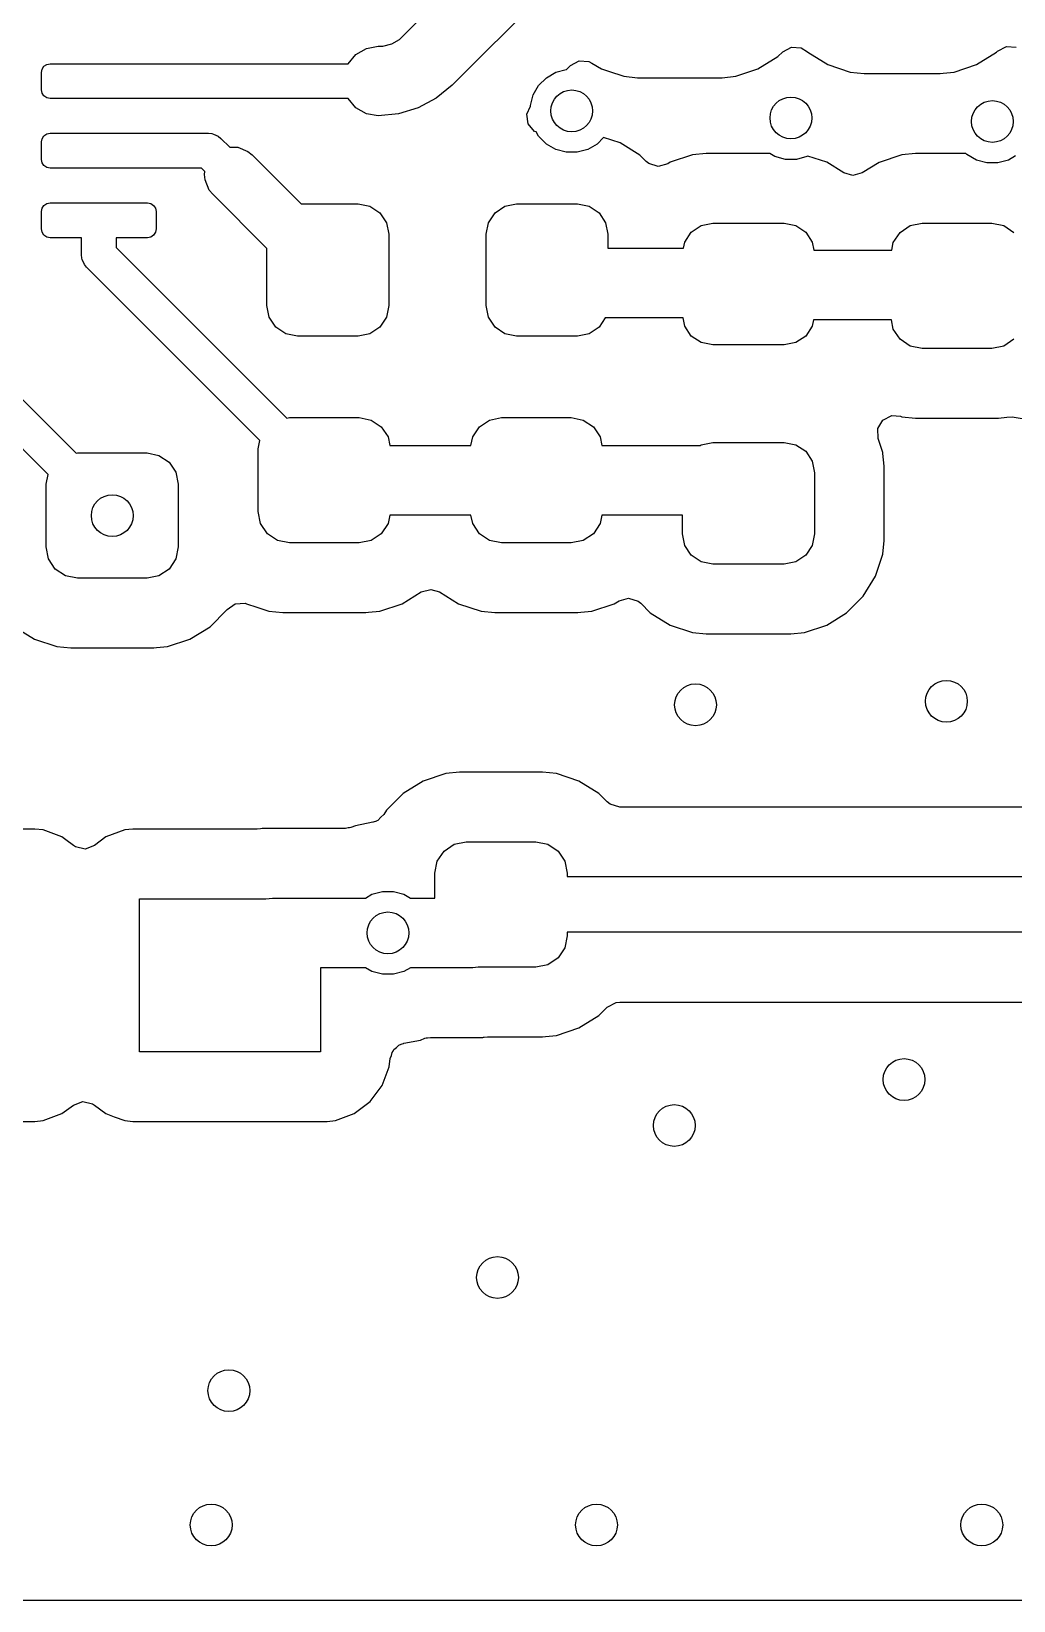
# Model space of a CAD drawing. Extents: x 5.33 to 7.46, y -5.07 to -3.93.
# Drawn here: x 5.9571 to 6.235, y -5.0714 to -4.6275 of the extents above; entities that cross this region are included whole.
import ezdxf

# ---------------------------------------------------------------- set-up
doc = ezdxf.new("R2010")
doc.units = 0
doc.header["$MEASUREMENT"] = 0
doc.layers.add('BLACK', color=7, linetype='CONTINUOUS')

msp = doc.modelspace()

# ---------------------------------------------------------------- linework, layer by layer
at = {"layer": 'BLACK', "linetype": 'CONTINUOUS'}
for p, q in [((6.06223, -4.62885), (6.1005, -4.59058)), ((6.1144, -4.60452), (6.07615, -4.64277)), ((6.06131, -4.62977), (6.06223, -4.62885)), ((6.04675, -4.63665), (6.04894, -4.63403)), ((6.04894, -4.63403), (6.05191, -4.63233)), ((6.05191, -4.63233), (6.05527, -4.63173)), ((6.05527, -4.63173), (6.05527, -4.63173)), ((6.05527, -4.63173), (6.05657, -4.63173)), ((6.05657, -4.63173), (6.05907, -4.63106)), ((6.05907, -4.63106), (6.06131, -4.62977)), ((6.16832, -4.63466), (6.16968, -4.6333)), ((6.16968, -4.6333), (6.17213, -4.63196)), ((6.17213, -4.63196), (6.17492, -4.63216)), ((6.17492, -4.63216), (6.17669, -4.6333)), ((6.17669, -4.6333), (6.17679, -4.6334)), ((6.17679, -4.6334), (6.17679, -4.6334)), ((6.17679, -4.6334), (6.17679, -4.6334)), ((6.17679, -4.6334), (6.18248, -4.63691)), ((6.2245, -4.63691), (6.23018, -4.6334)), ((6.23018, -4.6334), (6.23049, -4.63309)), ((6.23049, -4.63309), (6.23295, -4.63175)), ((6.23295, -4.63175), (6.23573, -4.63195)), ((5.95996, -4.63911), (5.96015, -4.63817)), ((5.96015, -4.63817), (5.96068, -4.63737)), ((5.96068, -4.63737), (5.96148, -4.63684)), ((5.96148, -4.63684), (5.96242, -4.63665)), ((5.96242, -4.63665), (5.98998, -4.63665)), ((5.98998, -4.63665), (6.04675, -4.63665)), ((6.04675, -4.63665), (6.04675, -4.63665)), ((6.10548, -4.63909), (6.10846, -4.63829)), ((6.10846, -4.63829), (6.1085, -4.63829)), ((6.1085, -4.63829), (6.1096, -4.63718)), ((6.1096, -4.63718), (6.11206, -4.63584)), ((6.11206, -4.63584), (6.11485, -4.63604)), ((6.11485, -4.63604), (6.11572, -4.63647)), ((6.11572, -4.63647), (6.11841, -4.63813)), ((6.11841, -4.63813), (6.1204, -4.63879)), ((6.1564, -4.64021), (6.16269, -4.63813)), ((6.16269, -4.63813), (6.16832, -4.63466)), ((6.18248, -4.63691), (6.18881, -4.63901)), ((6.21816, -4.63901), (6.2245, -4.63691)), ((5.95996, -4.64404), (5.95996, -4.63911)), ((6.07615, -4.64277), (6.07168, -4.64644)), ((6.07615, -4.64277), (6.07615, -4.64277)), ((6.07615, -4.64277), (6.07615, -4.64277)), ((6.09909, -4.64548), (6.10063, -4.64281)), ((6.10063, -4.64281), (6.10281, -4.64063)), ((6.10281, -4.64063), (6.10548, -4.63909)), ((6.1204, -4.63879), (6.1247, -4.64021)), ((6.1247, -4.64021), (6.1247, -4.64021)), ((6.1247, -4.64021), (6.1247, -4.64021)), ((6.1247, -4.64021), (6.12858, -4.64061)), ((6.12858, -4.64061), (6.12858, -4.64061)), ((6.12858, -4.64061), (6.12858, -4.64061)), ((6.12858, -4.64061), (6.15253, -4.64061)), ((6.15253, -4.64061), (6.1564, -4.64021)), ((6.15253, -4.64061), (6.15253, -4.64061)), ((6.18881, -4.63901), (6.19273, -4.63941)), ((6.19273, -4.63941), (6.21425, -4.63941)), ((6.21425, -4.63941), (6.21503, -4.63933)), ((6.21425, -4.63941), (6.21425, -4.63941)), ((6.21503, -4.63933), (6.21816, -4.63901)), ((5.96015, -4.64498), (5.95996, -4.64404)), ((5.96068, -4.64578), (5.96015, -4.64498)), ((5.96148, -4.64631), (5.96068, -4.64578)), ((5.96242, -4.6465), (5.96148, -4.64631)), ((5.9762, -4.6465), (5.96242, -4.6465)), ((6.04675, -4.6465), (5.9762, -4.6465)), ((6.04894, -4.64911), (6.04675, -4.6465)), ((6.07168, -4.64644), (6.06657, -4.64917)), ((6.09829, -4.64846), (6.09909, -4.64548)), ((6.0519, -4.65082), (6.04894, -4.64911)), ((6.05527, -4.65142), (6.0519, -4.65082)), ((6.06103, -4.65085), (6.05527, -4.65142)), ((6.05527, -4.65142), (6.05527, -4.65142)), ((6.06657, -4.64917), (6.06103, -4.65085)), ((6.09726, -4.65093), (6.09829, -4.64867)), ((6.09766, -4.65369), (6.09726, -4.65093)), ((6.09829, -4.64867), (6.09829, -4.64846)), ((5.96148, -4.65653), (5.96242, -4.65634)), ((5.96242, -4.65634), (5.98998, -4.65634)), ((5.98998, -4.65634), (6.00726, -4.65634)), ((6.00726, -4.65634), (6.00822, -4.65643)), ((6.09949, -4.65581), (6.09766, -4.65369)), ((6.0999, -4.65593), (6.09949, -4.65581)), ((6.10063, -4.65719), (6.0999, -4.65593)), ((5.95996, -4.6588), (5.96015, -4.65786)), ((5.95996, -4.66372), (5.95996, -4.6588)), ((5.96015, -4.65786), (5.96068, -4.65706)), ((5.96068, -4.65706), (5.96148, -4.65653)), ((6.00822, -4.65643), (6.00822, -4.65643)), ((6.00822, -4.65643), (6.00861, -4.65659)), ((6.00861, -4.65659), (6.00999, -4.65717)), ((6.00999, -4.65717), (6.00999, -4.65717)), ((6.00999, -4.65717), (6.01074, -4.65778)), ((6.01074, -4.65778), (6.01324, -4.66028)), ((6.01324, -4.66028), (6.01554, -4.66028)), ((6.01554, -4.66028), (6.01837, -4.66145)), ((6.10281, -4.65937), (6.10063, -4.65719)), ((6.10548, -4.66091), (6.10281, -4.65937)), ((6.11719, -4.65937), (6.11452, -4.66091)), ((6.11902, -4.65754), (6.11719, -4.65937)), ((6.12366, -4.65907), (6.11902, -4.65754)), ((6.1293, -4.66255), (6.12366, -4.65907)), ((6.12366, -4.65907), (6.12366, -4.65907)), ((6.12366, -4.65907), (6.12366, -4.65907)), ((5.96015, -4.66466), (5.95996, -4.66372)), ((5.96068, -4.66546), (5.96015, -4.66466)), ((6.01837, -4.66145), (6.0184, -4.66147)), ((6.0184, -4.66147), (6.01957, -4.66244)), ((6.01957, -4.66244), (6.03343, -4.6763)), ((6.10846, -4.66171), (6.10548, -4.66091)), ((6.11154, -4.66171), (6.10846, -4.66171)), ((6.11452, -4.66091), (6.11154, -4.66171)), ((6.13103, -4.66428), (6.1293, -4.66255)), ((6.13178, -4.66489), (6.13103, -4.66428)), ((6.13444, -4.66573), (6.13178, -4.66489)), ((6.13714, -4.66499), (6.13444, -4.66573)), ((6.13786, -4.66455), (6.13714, -4.66499)), ((6.14415, -4.66246), (6.13786, -4.66455)), ((6.13786, -4.66455), (6.13786, -4.66455)), ((6.14802, -4.66207), (6.14415, -4.66246)), ((6.14415, -4.66246), (6.14415, -4.66246)), ((6.16602, -4.66207), (6.14802, -4.66207)), ((6.14802, -4.66207), (6.14802, -4.66207)), ((6.16748, -4.66291), (6.16602, -4.66207)), ((6.17046, -4.66371), (6.16748, -4.66291)), ((6.17354, -4.66371), (6.17046, -4.66371)), ((6.17652, -4.66291), (6.17354, -4.66371)), ((6.17677, -4.66277), (6.17652, -4.66291)), ((6.18214, -4.66455), (6.17677, -4.66277)), ((6.18698, -4.66753), (6.18214, -4.66455)), ((6.18214, -4.66455), (6.18214, -4.66455)), ((6.18214, -4.66455), (6.18214, -4.66455)), ((6.197, -4.66457), (6.19219, -4.66753)), ((6.20334, -4.66247), (6.197, -4.66457)), ((6.20725, -4.66207), (6.20334, -4.66247)), ((6.22151, -4.66207), (6.20725, -4.66207)), ((6.22181, -4.66237), (6.22151, -4.66207)), ((6.22448, -4.66391), (6.22181, -4.66237)), ((6.22746, -4.66471), (6.22448, -4.66391)), ((6.23054, -4.66471), (6.22746, -4.66471)), ((6.23352, -4.66391), (6.23054, -4.66471)), ((6.23553, -4.66275), (6.23352, -4.66391)), ((5.96148, -4.66599), (5.96068, -4.66546)), ((5.96242, -4.66618), (5.96148, -4.66599)), ((5.9762, -4.66618), (5.96242, -4.66618)), ((6.00522, -4.66618), (5.9762, -4.66618)), ((6.00621, -4.66717), (6.00522, -4.66618)), ((6.00613, -4.668), (6.00621, -4.66717)), ((6.00628, -4.66954), (6.00613, -4.668)), ((6.00613, -4.668), (6.00613, -4.668)), ((6.00745, -4.67238), (6.00628, -4.66954)), ((6.1895, -4.66827), (6.18698, -4.66753)), ((6.19219, -4.66753), (6.1895, -4.66827)), ((6.00843, -4.67357), (6.00745, -4.67238)), ((6.02377, -4.68891), (6.00843, -4.67357)), ((5.95996, -4.67848), (5.96015, -4.67754)), ((5.95996, -4.68341), (5.95996, -4.67848)), ((5.96015, -4.67754), (5.96068, -4.67674)), ((5.96068, -4.67674), (5.96148, -4.67621)), ((5.96148, -4.67621), (5.96242, -4.67602)), ((5.96242, -4.67602), (5.98998, -4.67602)), ((5.98998, -4.67602), (5.99092, -4.67621)), ((5.99092, -4.67621), (5.99172, -4.67674)), ((5.99172, -4.67674), (5.99225, -4.67754)), ((5.99225, -4.67754), (5.99244, -4.67848)), ((5.99244, -4.67848), (5.99244, -4.68341)), ((6.03343, -4.6763), (6.04961, -4.6763)), ((6.04961, -4.6763), (6.0529, -4.67695)), ((6.0529, -4.67695), (6.0557, -4.67882)), ((6.0883, -4.67882), (6.0911, -4.67695)), ((6.0911, -4.67695), (6.09439, -4.6763)), ((6.09439, -4.6763), (6.11162, -4.6763)), ((6.11162, -4.6763), (6.11491, -4.67695)), ((6.11491, -4.67695), (6.11771, -4.67882)), ((6.0557, -4.67882), (6.05756, -4.68162)), ((6.05756, -4.68162), (6.05822, -4.68491)), ((6.08578, -4.68491), (6.08644, -4.68162)), ((6.08644, -4.68162), (6.0883, -4.67882)), ((6.11771, -4.67882), (6.11957, -4.68162)), ((6.11957, -4.68162), (6.12023, -4.68491)), ((6.14382, -4.68429), (6.14662, -4.68243)), ((6.14662, -4.68243), (6.14991, -4.68177)), ((6.14991, -4.68177), (6.17009, -4.68177)), ((6.17009, -4.68177), (6.17338, -4.68243)), ((6.17338, -4.68243), (6.17618, -4.68429)), ((6.20289, -4.68437), (6.20577, -4.68245)), ((6.20577, -4.68245), (6.20916, -4.68177)), ((6.20916, -4.68177), (6.22884, -4.68177)), ((6.22884, -4.68177), (6.23223, -4.68245)), ((6.23223, -4.68245), (6.23511, -4.68437)), ((5.96015, -4.68435), (5.95996, -4.68341)), ((5.96068, -4.68515), (5.96015, -4.68435)), ((5.96148, -4.68568), (5.96068, -4.68515)), ((5.96242, -4.68587), (5.96148, -4.68568)), ((5.97128, -4.68587), (5.96242, -4.68587)), ((5.97128, -4.69069), (5.97128, -4.68587)), ((5.98998, -4.68587), (5.98112, -4.68587)), ((5.98112, -4.68587), (5.98112, -4.68865)), ((5.99092, -4.68568), (5.98998, -4.68587)), ((5.99172, -4.68515), (5.99092, -4.68568)), ((5.99225, -4.68435), (5.99172, -4.68515)), ((5.99244, -4.68341), (5.99225, -4.68435)), ((6.05822, -4.68491), (6.05822, -4.70509)), ((6.08578, -4.70509), (6.08578, -4.68491)), ((6.12023, -4.68491), (6.12023, -4.68882)), ((6.14161, -4.68882), (6.14195, -4.68709)), ((6.14195, -4.68709), (6.14382, -4.68429)), ((6.17618, -4.68429), (6.17805, -4.68709)), ((6.17805, -4.68709), (6.17851, -4.68941)), ((6.20054, -4.68941), (6.20097, -4.68724)), ((6.20097, -4.68724), (6.20289, -4.68437)), ((5.97137, -4.69165), (5.97128, -4.69069)), ((5.97153, -4.69203), (5.97137, -4.69165)), ((5.97137, -4.69165), (5.97137, -4.69165)), ((5.98112, -4.68865), (6.02648, -4.73401)), ((6.02377, -4.70509), (6.02377, -4.68891)), ((6.12023, -4.68882), (6.14161, -4.68882)), ((6.17851, -4.68941), (6.20054, -4.68941)), ((5.97211, -4.69342), (5.97153, -4.69203)), ((5.97272, -4.69417), (5.97211, -4.69342)), ((5.97211, -4.69342), (5.97211, -4.69342)), ((6.01952, -4.74097), (5.97272, -4.69417)), ((6.02443, -4.70838), (6.02377, -4.70509)), ((6.05822, -4.70509), (6.05756, -4.70838)), ((6.08644, -4.70838), (6.08578, -4.70509)), ((6.02629, -4.71118), (6.02443, -4.70838)), ((6.05756, -4.70838), (6.0557, -4.71118)), ((6.0883, -4.71118), (6.08644, -4.70838)), ((6.11949, -4.7085), (6.11771, -4.71118)), ((6.14148, -4.7085), (6.11949, -4.7085)), ((6.14195, -4.7109), (6.14148, -4.7085)), ((6.17841, -4.70909), (6.17805, -4.7109)), ((6.20045, -4.70909), (6.17841, -4.70909)), ((6.20097, -4.71174), (6.20045, -4.70909)), ((6.02909, -4.71305), (6.02629, -4.71118)), ((6.03238, -4.7137), (6.02909, -4.71305)), ((6.04961, -4.7137), (6.03238, -4.7137)), ((6.0529, -4.71305), (6.04961, -4.7137)), ((6.0557, -4.71118), (6.0529, -4.71305)), ((6.0911, -4.71305), (6.0883, -4.71118)), ((6.09439, -4.7137), (6.0911, -4.71305)), ((6.11162, -4.7137), (6.09439, -4.7137)), ((6.11491, -4.71305), (6.11162, -4.7137)), ((6.11771, -4.71118), (6.11491, -4.71305)), ((6.14382, -4.7137), (6.14195, -4.7109)), ((6.14662, -4.71556), (6.14382, -4.7137)), ((6.17618, -4.7137), (6.17338, -4.71556)), ((6.17805, -4.7109), (6.17618, -4.7137)), ((6.20289, -4.71461), (6.20097, -4.71174)), ((6.14991, -4.71622), (6.14662, -4.71556)), ((6.17009, -4.71622), (6.14991, -4.71622)), ((6.17338, -4.71556), (6.17009, -4.71622)), ((6.20577, -4.71653), (6.20289, -4.71461)), ((6.20916, -4.7172), (6.20577, -4.71653)), ((6.22884, -4.7172), (6.20916, -4.7172)), ((6.23223, -4.71653), (6.22884, -4.7172)), ((6.23511, -4.71461), (6.23223, -4.71653)), ((5.95406, -4.7311), (5.9698, -4.74684)), ((6.02648, -4.73401), (6.02939, -4.73692)), ((6.19803, -4.73746), (6.20053, -4.73621)), ((6.20053, -4.73621), (6.20296, -4.73638)), ((5.96186, -4.75282), (5.94565, -4.73661)), ((6.02939, -4.73692), (6.03016, -4.73677)), ((6.03016, -4.73677), (6.04984, -4.73677)), ((6.04984, -4.73677), (6.05323, -4.73745)), ((6.05323, -4.73745), (6.05611, -4.73937)), ((6.05611, -4.73937), (6.05803, -4.74224)), ((6.08197, -4.74224), (6.08389, -4.73937)), ((6.08389, -4.73937), (6.08677, -4.73745)), ((6.08677, -4.73745), (6.09016, -4.73677)), ((6.09016, -4.73677), (6.10984, -4.73677)), ((6.10984, -4.73677), (6.11323, -4.73745)), ((6.11323, -4.73745), (6.11611, -4.73937)), ((6.11611, -4.73937), (6.11803, -4.74224)), ((6.1966, -4.73986), (6.19803, -4.73746)), ((6.19669, -4.74265), (6.1966, -4.73986)), ((6.20296, -4.73638), (6.20334, -4.73651)), ((6.20334, -4.73651), (6.20725, -4.73691)), ((6.20725, -4.73691), (6.23075, -4.73691)), ((6.23075, -4.73691), (6.23313, -4.73667)), ((6.23075, -4.73691), (6.23075, -4.73691)), ((6.23313, -4.73667), (6.23463, -4.73651)), ((6.23463, -4.73651), (6.23738, -4.73702)), ((6.02178, -4.74323), (6.01952, -4.74097)), ((6.0213, -4.74563), (6.02178, -4.74323)), ((6.05803, -4.74224), (6.05851, -4.74465)), ((6.05851, -4.74465), (6.08149, -4.74465)), ((6.08149, -4.74465), (6.08197, -4.74224)), ((6.11803, -4.74224), (6.1185, -4.74465)), ((6.1185, -4.74465), (6.1463, -4.74465)), ((6.1463, -4.74465), (6.14662, -4.74444)), ((6.14662, -4.74444), (6.14991, -4.74378)), ((6.14991, -4.74378), (6.17009, -4.74378)), ((6.17009, -4.74378), (6.17338, -4.74444)), ((6.17338, -4.74444), (6.17618, -4.7463)), ((6.19801, -4.74663), (6.19669, -4.74265)), ((5.9698, -4.74684), (5.97016, -4.74677)), ((5.97016, -4.74677), (5.98984, -4.74677)), ((5.98984, -4.74677), (5.99323, -4.74745)), ((5.99323, -4.74745), (5.99611, -4.74937)), ((5.99611, -4.74937), (5.99803, -4.75224)), ((6.0213, -4.76335), (6.0213, -4.74563)), ((6.17618, -4.7463), (6.17805, -4.7491)), ((6.17805, -4.7491), (6.1787, -4.75239)), ((6.19804, -4.74696), (6.19801, -4.74663)), ((6.19841, -4.7505), (6.19804, -4.74696)), ((5.9613, -4.75563), (5.96186, -4.75282)), ((5.99803, -4.75224), (5.9987, -4.75563)), ((6.1787, -4.75239), (6.1787, -4.76962)), ((6.19841, -4.7715), (6.19841, -4.7505)), ((5.9613, -4.77335), (5.9613, -4.75563)), ((5.9987, -4.75563), (5.9987, -4.77335)), ((6.02197, -4.76674), (6.0213, -4.76335)), ((6.02389, -4.76961), (6.02197, -4.76674)), ((6.05803, -4.76674), (6.05611, -4.76961)), ((6.05851, -4.76433), (6.05803, -4.76674)), ((6.08149, -4.76433), (6.05851, -4.76433)), ((6.08197, -4.76674), (6.08149, -4.76433)), ((6.08389, -4.76961), (6.08197, -4.76674)), ((6.11803, -4.76674), (6.11611, -4.76961)), ((6.1185, -4.76433), (6.11803, -4.76674)), ((6.1413, -4.76433), (6.1185, -4.76433)), ((6.1413, -4.76962), (6.1413, -4.76433)), ((6.02677, -4.77153), (6.02389, -4.76961)), ((6.03016, -4.7722), (6.02677, -4.77153)), ((6.05323, -4.77153), (6.04984, -4.7722)), ((6.05611, -4.76961), (6.05323, -4.77153)), ((6.08677, -4.77153), (6.08389, -4.76961)), ((6.09016, -4.7722), (6.08677, -4.77153)), ((6.11323, -4.77153), (6.10984, -4.7722)), ((6.11611, -4.76961), (6.11323, -4.77153)), ((6.14195, -4.77291), (6.1413, -4.76962)), ((6.1787, -4.76962), (6.17805, -4.77291)), ((6.19801, -4.77538), (6.19841, -4.7715)), ((6.19841, -4.7715), (6.19841, -4.7715)), ((5.96197, -4.77674), (5.9613, -4.77335)), ((5.9987, -4.77335), (5.99803, -4.77674)), ((6.04984, -4.7722), (6.03016, -4.7722)), ((6.10984, -4.7722), (6.09016, -4.7722)), ((6.14382, -4.77571), (6.14195, -4.77291)), ((6.14662, -4.77757), (6.14382, -4.77571)), ((6.17618, -4.77571), (6.17338, -4.77757)), ((6.17805, -4.77291), (6.17618, -4.77571)), ((6.19593, -4.78166), (6.19801, -4.77538)), ((5.96389, -4.77961), (5.96197, -4.77674)), ((5.96677, -4.78153), (5.96389, -4.77961)), ((5.99611, -4.77961), (5.99323, -4.78153)), ((5.99803, -4.77674), (5.99611, -4.77961)), ((6.14991, -4.77823), (6.14662, -4.77757)), ((6.17009, -4.77823), (6.14991, -4.77823)), ((6.17338, -4.77757), (6.17009, -4.77823)), ((5.97016, -4.7822), (5.96677, -4.78153)), ((5.98984, -4.7822), (5.97016, -4.7822)), ((5.99323, -4.78153), (5.98984, -4.7822)), ((6.19245, -4.7873), (6.19593, -4.78166)), ((6.01252, -4.79103), (6.0148, -4.78942)), ((6.0148, -4.78942), (6.01759, -4.78929)), ((6.01759, -4.78929), (6.01797, -4.7894)), ((6.01797, -4.7894), (6.018, -4.78941)), ((6.018, -4.78941), (6.018, -4.78941)), ((6.018, -4.78941), (6.02092, -4.79038)), ((6.05566, -4.79151), (6.062, -4.78941)), ((6.062, -4.78941), (6.0674, -4.78608)), ((6.0674, -4.78608), (6.07009, -4.78534)), ((6.07009, -4.78534), (6.0726, -4.78608)), ((6.0726, -4.78608), (6.078, -4.78941)), ((6.078, -4.78941), (6.08434, -4.79151)), ((6.11566, -4.79151), (6.122, -4.78941)), ((6.122, -4.78941), (6.1234, -4.78855)), ((6.1234, -4.78855), (6.12609, -4.78781)), ((6.12609, -4.78781), (6.12876, -4.78864)), ((6.12876, -4.78864), (6.12951, -4.78926)), ((6.12951, -4.78926), (6.13223, -4.79198)), ((6.18777, -4.79198), (6.19245, -4.7873)), ((6.00768, -4.7959), (6.0124, -4.79118)), ((6.0124, -4.79118), (6.01252, -4.79103)), ((6.0124, -4.79118), (6.0124, -4.79118)), ((6.02092, -4.79038), (6.02434, -4.79151)), ((6.02434, -4.79151), (6.02434, -4.79151)), ((6.02434, -4.79151), (6.02434, -4.79151)), ((6.02434, -4.79151), (6.02825, -4.79191)), ((6.02825, -4.79191), (6.05175, -4.79191)), ((6.05175, -4.79191), (6.05253, -4.79183)), ((6.05175, -4.79191), (6.05175, -4.79191)), ((6.05253, -4.79183), (6.05566, -4.79151)), ((6.08434, -4.79151), (6.08825, -4.79191)), ((6.08825, -4.79191), (6.11175, -4.79191)), ((6.11175, -4.79191), (6.11253, -4.79183)), ((6.11175, -4.79191), (6.11175, -4.79191)), ((6.11253, -4.79183), (6.11566, -4.79151)), ((6.13223, -4.79198), (6.13223, -4.79198)), ((6.13223, -4.79198), (6.13223, -4.79198)), ((6.13223, -4.79198), (6.13786, -4.79545)), ((6.18214, -4.79545), (6.18777, -4.79198)), ((5.95232, -4.7959), (5.958, -4.79941)), ((6.002, -4.79941), (6.00768, -4.7959)), ((6.13786, -4.79545), (6.13786, -4.79545)), ((6.13786, -4.79545), (6.13786, -4.79545)), ((6.13786, -4.79545), (6.14415, -4.79754)), ((6.14415, -4.79754), (6.14415, -4.79754)), ((6.14415, -4.79754), (6.14415, -4.79754)), ((6.14415, -4.79754), (6.14802, -4.79793)), ((6.14802, -4.79793), (6.14802, -4.79793)), ((6.14802, -4.79793), (6.14802, -4.79793)), ((6.14802, -4.79793), (6.17198, -4.79793)), ((6.17198, -4.79793), (6.17585, -4.79754)), ((6.17198, -4.79793), (6.17198, -4.79793)), ((6.17585, -4.79754), (6.18214, -4.79545)), ((5.958, -4.79941), (5.96434, -4.80151)), ((5.96434, -4.80151), (5.96825, -4.80191)), ((5.96825, -4.80191), (5.99175, -4.80191)), ((5.99175, -4.80191), (5.99253, -4.80183)), ((5.99175, -4.80191), (5.99175, -4.80191)), ((5.99253, -4.80183), (5.99566, -4.80151)), ((5.99566, -4.80151), (6.002, -4.79941)), ((6.07434, -4.83747), (6.068, -4.83957)), ((6.07825, -4.83707), (6.07434, -4.83747)), ((6.10175, -4.83707), (6.07825, -4.83707)), ((6.10566, -4.83747), (6.10175, -4.83707)), ((6.112, -4.83957), (6.10566, -4.83747)), ((6.10566, -4.83747), (6.10566, -4.83747)), ((6.10566, -4.83747), (6.10566, -4.83747)), ((6.068, -4.83957), (6.06232, -4.84307)), ((6.11768, -4.84307), (6.112, -4.83957)), ((6.06232, -4.84307), (6.0576, -4.84779)), ((6.06232, -4.84307), (6.06232, -4.84307)), ((6.12006, -4.84546), (6.11768, -4.84307)), ((6.12089, -4.84612), (6.12006, -4.84546)), ((6.12357, -4.84691), (6.12089, -4.84612)), ((6.66803, -4.84691), (6.12357, -4.84691)), ((6.0537, -4.85124), (6.04881, -4.85222)), ((6.05381, -4.85122), (6.0537, -4.85124)), ((6.05478, -4.85087), (6.05381, -4.85122)), ((6.05487, -4.85078), (6.05478, -4.85087)), ((6.05512, -4.85069), (6.05487, -4.85078)), ((6.05595, -4.84981), (6.05512, -4.85069)), ((6.05686, -4.849), (6.05595, -4.84981)), ((6.0576, -4.84779), (6.05686, -4.849)), ((6.0576, -4.84779), (6.0576, -4.84779)), ((5.95814, -4.85316), (5.90319, -4.85316)), ((5.96048, -4.85341), (5.95814, -4.85316)), ((5.96579, -4.85539), (5.96048, -4.85341)), ((5.96048, -4.85341), (5.96048, -4.85341)), ((5.96686, -4.8562), (5.96579, -4.85539)), ((5.96579, -4.85539), (5.96579, -4.85539)), ((5.96579, -4.85539), (5.96579, -4.85539)), ((5.97821, -4.85539), (5.97497, -4.85782)), ((5.98352, -4.85341), (5.97821, -4.85539)), ((5.97821, -4.85539), (5.97821, -4.85539)), ((5.98586, -4.85316), (5.98352, -4.85341)), ((5.98352, -4.85341), (5.98352, -4.85341)), ((6.02099, -4.85316), (5.98586, -4.85316)), ((5.98586, -4.85316), (5.98586, -4.85316)), ((6.02196, -4.85307), (6.02099, -4.85316)), ((6.02243, -4.85297), (6.02196, -4.85307)), ((6.04599, -4.85297), (6.02243, -4.85297)), ((6.04679, -4.85281), (6.04599, -4.85297)), ((6.04716, -4.85283), (6.04679, -4.85281)), ((6.04754, -4.85274), (6.04716, -4.85283)), ((6.04881, -4.85222), (6.04754, -4.85274)), ((5.96903, -4.85782), (5.96686, -4.8562)), ((5.96962, -4.8582), (5.96903, -4.85782)), ((5.97235, -4.85879), (5.96962, -4.8582)), ((5.97497, -4.85782), (5.97235, -4.85879)), ((6.07197, -4.86224), (6.07389, -4.85937)), ((6.07389, -4.85937), (6.07677, -4.85745)), ((6.07677, -4.85745), (6.08016, -4.85677)), ((6.08016, -4.85677), (6.09984, -4.85677)), ((6.09984, -4.85677), (6.10323, -4.85745)), ((6.10323, -4.85745), (6.10611, -4.85937)), ((6.10611, -4.85937), (6.10803, -4.86224)), ((6.0713, -4.86563), (6.07197, -4.86224)), ((6.10803, -4.86224), (6.1087, -4.86563)), ((6.0713, -4.87268), (6.0713, -4.86563)), ((6.1087, -4.86563), (6.1087, -4.86661)), ((6.1087, -4.86661), (6.67825, -4.86661)), ((5.98775, -4.91617), (5.98775, -4.87287)), ((5.98775, -4.87287), (6.02342, -4.87287)), ((6.02342, -4.87287), (6.02534, -4.87268)), ((6.02534, -4.87268), (6.05163, -4.87268)), ((6.05163, -4.87268), (6.05348, -4.87161)), ((6.05348, -4.87161), (6.05646, -4.87081)), ((6.05646, -4.87081), (6.05954, -4.87081)), ((6.05954, -4.87081), (6.06252, -4.87161)), ((6.06252, -4.87161), (6.06437, -4.87268)), ((6.06437, -4.87268), (6.0713, -4.87268)), ((6.68151, -4.88236), (6.1087, -4.88236)), ((6.1087, -4.88236), (6.1087, -4.88335)), ((6.10803, -4.88674), (6.10611, -4.88961)), ((6.1087, -4.88335), (6.10803, -4.88674)), ((6.10323, -4.89153), (6.09984, -4.8922)), ((6.10611, -4.88961), (6.10323, -4.89153)), ((6.05163, -4.89236), (6.03893, -4.89236)), ((6.03893, -4.89236), (6.03893, -4.91617)), ((6.05348, -4.89343), (6.05163, -4.89236)), ((6.05646, -4.89423), (6.05348, -4.89343)), ((6.05954, -4.89423), (6.05646, -4.89423)), ((6.06252, -4.89343), (6.05954, -4.89423)), ((6.06437, -4.89236), (6.06252, -4.89343)), ((6.08197, -4.89236), (6.06437, -4.89236)), ((6.08357, -4.8922), (6.08197, -4.89236)), ((6.09984, -4.8922), (6.08357, -4.8922)), ((6.11768, -4.9059), (6.12006, -4.90352)), ((6.12006, -4.90352), (6.12252, -4.90218)), ((6.12252, -4.90218), (6.12357, -4.90207)), ((6.12357, -4.90207), (6.68423, -4.90207)), ((6.112, -4.90941), (6.11768, -4.9059)), ((6.062, -4.9139), (6.06239, -4.91379)), ((6.06239, -4.91379), (6.06249, -4.91376)), ((6.06249, -4.91376), (6.06719, -4.91282)), ((6.06719, -4.91282), (6.06846, -4.9123)), ((6.06846, -4.9123), (6.06883, -4.91221)), ((6.06883, -4.91221), (6.06921, -4.91223)), ((6.06921, -4.91223), (6.07001, -4.91207)), ((6.07001, -4.91207), (6.08488, -4.91207)), ((6.08488, -4.91207), (6.08508, -4.91203)), ((6.08508, -4.91203), (6.08519, -4.912)), ((6.08519, -4.912), (6.08616, -4.91191)), ((6.08616, -4.91191), (6.10175, -4.91191)), ((6.10175, -4.91191), (6.10253, -4.91183)), ((6.10253, -4.91183), (6.10566, -4.91151)), ((6.10566, -4.91151), (6.112, -4.90941)), ((6.03893, -4.91617), (5.98775, -4.91617)), ((6.05838, -4.9204), (6.05863, -4.91807)), ((6.05863, -4.91807), (6.05898, -4.91723)), ((6.05898, -4.91723), (6.05915, -4.91634)), ((6.05915, -4.91634), (6.0595, -4.91597)), ((6.0595, -4.91597), (6.0597, -4.91549)), ((6.0597, -4.91549), (6.06045, -4.91497)), ((6.06045, -4.91497), (6.06108, -4.91431)), ((6.06108, -4.91431), (6.06178, -4.91404)), ((6.06178, -4.91404), (6.062, -4.9139)), ((6.0564, -4.92571), (6.05838, -4.9204)), ((6.05301, -4.93025), (6.0564, -4.92571)), ((5.96579, -4.93365), (5.96903, -4.93122)), ((5.96903, -4.93122), (5.97165, -4.93025)), ((5.97165, -4.93025), (5.97438, -4.93084)), ((5.97438, -4.93084), (5.97497, -4.93122)), ((5.97497, -4.93122), (5.97821, -4.93365)), ((6.04847, -4.93365), (6.05301, -4.93025)), ((5.90319, -4.93588), (5.95814, -4.93588)), ((5.95814, -4.93588), (5.96048, -4.93563)), ((5.96048, -4.93563), (5.96579, -4.93365)), ((5.97821, -4.93365), (5.97821, -4.93365)), ((5.97821, -4.93365), (5.98058, -4.93453)), ((5.98058, -4.93453), (5.98352, -4.93563)), ((5.98352, -4.93563), (5.98352, -4.93563)), ((5.98352, -4.93563), (5.98586, -4.93588)), ((5.98586, -4.93588), (6.04081, -4.93588)), ((6.04081, -4.93588), (6.04316, -4.93563)), ((6.04316, -4.93563), (6.04847, -4.93365)), ((7.45069, -5.0714), (5.33467, -5.0714))]:
    msp.add_line(p, q, dxfattribs=at)
at = {"layer": 'BLACK'}
for centre in [(6.11, -4.65), (6.172, -4.652), (6.229, -4.653), (5.98, -4.76449), (6.216, -4.817), (6.145, -4.818), (6.058, -4.88252), (6.204, -4.924), (6.139, -4.937), (6.089, -4.98), (6.013, -5.012), (6.008, -5.05), (6.117, -5.05), (6.226, -5.05)]:
    msp.add_circle(centre, 0.00591, dxfattribs=at)

doc.saveas('drawing.dxf')
